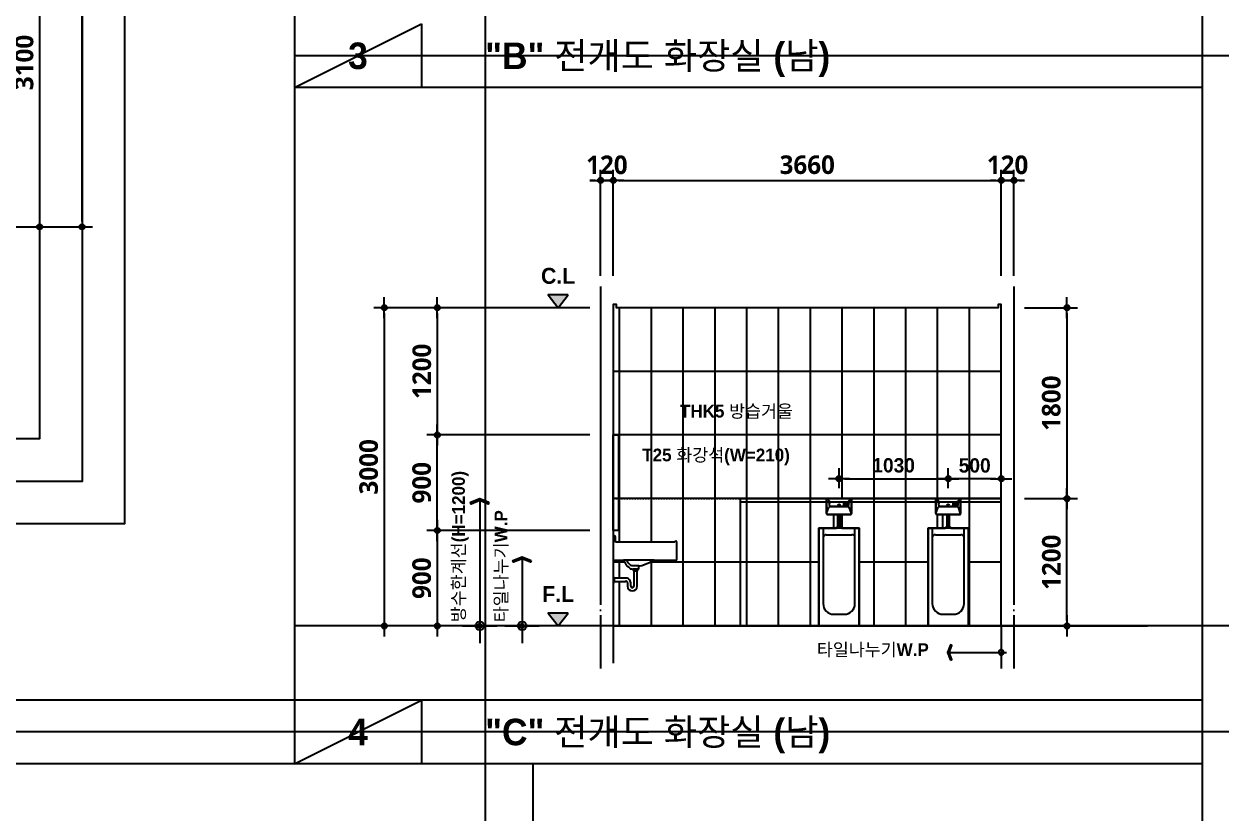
# Model space of a CAD drawing. Header units: millimetres. Extents: x 0 to 336000, y 0 to 30768.
# Drawn here: x 150780 to 162074, y 7511 to 14950 of the extents above; entities that cross this region are included whole.
import ezdxf
from ezdxf.enums import TextEntityAlignment as Align

# ---------------------------------------------------------------- set-up
doc = ezdxf.new("R2010")
doc.units = ezdxf.units.MM
doc.header["$LTSCALE"] = 50
doc.linetypes.add('CEN', pattern=[62, 60, -1, 0, -1])
doc.linetypes.add('HID', pattern=[0.5, 0.25, -0.25])
doc.layers.get('Defpoints').update_dxf_attribs({"color": 153})
for name, color, linetype in [('A-ANNO-DIM', 4, 'Continuous'), ('A-ANNO-GRA1', 7, 'Continuous'), ('A-ANNO-LEAD', 4, 'Continuous'), ('A-ANNO-SYMB', 7, 'Continuous'), ('A-ANNO-TEXT1', 7, 'Continuous'), ('A-CEN', 1, 'CEN'), ('A-FLOR-TOIL-ELE2', 4, 'Continuous'), ('A-FLOR-TOIL-TILE', 8, 'Continuous'), ('A-ST-AXIS-DIM', 7, 'Continuous'), ('A-WALL-MASN', 3, 'Continuous'), ('CEN', 1, 'Continuous'), ('DIM', 7, 'Continuous'), ('ELE2', 3, 'Continuous'), ('HID', 7, 'HID'), ('TIL', 8, 'Continuous'), ('TO', 4, 'Continuous')]:
    doc.layers.add(name, color=color, linetype=linetype)
doc.layers.add('G(그리드1)', color=185, linetype='Continuous', plot=False)
doc.layers.add('G(그리드2)', color=235, linetype='Continuous', plot=False)
doc.styles.add('2020음성 1차', font='나눔고딕Bold.ttf')
doc.styles.add('SH_진천_나눔', font='')
doc.styles.get('SH_진천_나눔').set_extended_font_data('NanumGothic', bold=True)
doc.dimstyles.new('SHP 50', dxfattribs={"dimscale": 50, "dimtxt": 3.5, "dimasz": 1, "dimexe": 2, "dimexo": 2, "dimgap": 1, "dimtad": 1, "dimdec": 0, "dimzin": 0, "dimdsep": 46, "dimtxsty": 'SH_진천_나눔', "dimblk": 'DIMDOT', "dimcen": 0.09, "dimclrd": 256, "dimclre": 256, "dimclrt": 3, "dimadec": 0, "dimazin": 1, "dimtfac": 1, "dimtdec": 0, "dimtix": 1, "dimtmove": 2, "dimatfit": 0, "dimldrblk": 'DIMDOT', "dimfxl": 1, "dimtolj": 1, "dimtzin": 0, "dimlwd": -1, "dimlwe": -1, "dimarcsym": 0})
doc.dimstyles.new('SHP 50내부', dxfattribs={"dimscale": 50, "dimtxt": 2.7, "dimasz": 1, "dimexe": 2, "dimexo": 2, "dimgap": 1, "dimtad": 1, "dimdec": 0, "dimzin": 0, "dimdsep": 46, "dimtxsty": '2020음성 1차', "dimblk": 'DIMDOT', "dimcen": 0.09, "dimclrd": 256, "dimclre": 256, "dimclrt": 3, "dimadec": 0, "dimazin": 1, "dimtfac": 1, "dimtdec": 0, "dimtix": 1, "dimtmove": 2, "dimatfit": 0, "dimldrblk": 'DIMDOT', "dimfxl": 1, "dimtolj": 1, "dimtzin": 0, "dimlwd": -1, "dimlwe": -1, "dimarcsym": 0})

# ---------------------------------------------------------------- blocks, each defined once
blk = doc.blocks.new('DIMDOT')
at = {"color": 0}
blk.add_line((-2, 0), (2, 0), dxfattribs=at)
for radius in [0.5, 0.25]:
    blk.add_circle((0, 0), radius, dxfattribs=at)
blk = doc.blocks.new('*D16961')
at = {"layer": 'A-ST-AXIS-DIM'}
for p, q in [((148428, 21837), (151428, 21837)), ((151328, 13087), (151328, 21787)), ((148428, 13037), (151428, 13037))]:
    blk.add_line(p, q, dxfattribs=at)
at = {"layer": 'Defpoints', "color": 0}
for p in [(148328, 21837), (151328, 21837), (148328, 13037)]:
    blk.add_point(p, dxfattribs=at)
at = {"layer": 'A-ST-AXIS-DIM', "linetype": 'ByBlock', "xscale": 50, "yscale": 50, "zscale": 50}
for p, rotation in [((151328, 21837), 90), ((151328, 13037), 270)]:
    blk.add_blockref('DIMDOT', p, dxfattribs=dict(at, rotation=rotation))
at = {"layer": 'A-ST-AXIS-DIM', "color": 3, "insert": (151182, 17437), "char_height": 175, "attachment_point": 5, "rotation": 90, "style": 'SH_진천_나눔'}
blk.add_mtext('\\A1;8800', dxfattribs=at)
blk = doc.blocks.new('*D16966')
at = {"layer": 'A-ST-AXIS-DIM'}
for p, q in [((148428, 16137), (151028, 16137)), ((150928, 16087), (150928, 13087)), ((148428, 13037), (151028, 13037))]:
    blk.add_line(p, q, dxfattribs=at)
at = {"layer": 'Defpoints', "color": 0}
for p in [(148328, 16137), (148328, 13037), (150928, 13037)]:
    blk.add_point(p, dxfattribs=at)
at = {"layer": 'A-ST-AXIS-DIM', "linetype": 'ByBlock', "xscale": 50, "yscale": 50, "zscale": 50}
for p, rotation in [((150928, 16137), 90), ((150928, 13037), 270)]:
    blk.add_blockref('DIMDOT', p, dxfattribs=dict(at, rotation=rotation))
at = {"layer": 'A-ST-AXIS-DIM', "color": 3, "insert": (150782, 14587), "char_height": 175, "attachment_point": 5, "rotation": 90, "style": 'SH_진천_나눔'}
blk.add_mtext('\\A1;3100', dxfattribs=at)
blk = doc.blocks.new('*D21567')
at = {"layer": 'A-ST-AXIS-DIM'}
for p, q in [((156220, 12575), (156220, 13575)), ((156340, 12575), (156340, 13575)), ((156170, 13475), (156120, 13475)), ((156340, 13475), (156220, 13475)), ((156390, 13475), (156440, 13475))]:
    blk.add_line(p, q, dxfattribs=at)
at = {"layer": 'Defpoints', "color": 0}
for p in [(156220, 13475), (156220, 12475), (156340, 12475)]:
    blk.add_point(p, dxfattribs=at)
at = {"layer": 'A-ST-AXIS-DIM', "linetype": 'ByBlock', "xscale": 50, "yscale": 50, "zscale": 50}
blk.add_blockref('DIMDOT', (156220, 13475), dxfattribs=at)
at = {"layer": 'A-ST-AXIS-DIM', "linetype": 'ByBlock', "xscale": 50, "yscale": 50, "zscale": 50, "rotation": 180}
blk.add_blockref('DIMDOT', (156340, 13475), dxfattribs=at)
at = {"layer": 'A-ST-AXIS-DIM', "color": 3, "insert": (156280, 13621), "char_height": 175, "attachment_point": 5, "style": 'SH_진천_나눔'}
blk.add_mtext('\\A1;120', dxfattribs=at)
blk = doc.blocks.new('*D21568')
at = {"layer": 'A-ST-AXIS-DIM'}
for p, q in [((156340, 12575), (156340, 13575)), ((160000, 12575), (160000, 13575)), ((156390, 13475), (159950, 13475))]:
    blk.add_line(p, q, dxfattribs=at)
at = {"layer": 'Defpoints', "color": 0}
for p in [(160000, 13475), (156340, 12475), (160000, 12475)]:
    blk.add_point(p, dxfattribs=at)
at = {"layer": 'A-ST-AXIS-DIM', "linetype": 'ByBlock', "xscale": 50, "yscale": 50, "zscale": 50, "rotation": 180}
blk.add_blockref('DIMDOT', (156340, 13475), dxfattribs=at)
at = {"layer": 'A-ST-AXIS-DIM', "linetype": 'ByBlock', "xscale": 50, "yscale": 50, "zscale": 50}
blk.add_blockref('DIMDOT', (160000, 13475), dxfattribs=at)
at = {"layer": 'A-ST-AXIS-DIM', "color": 3, "insert": (158170, 13622), "char_height": 175, "attachment_point": 5, "style": 'SH_진천_나눔'}
blk.add_mtext('\\A1;3660', dxfattribs=at)
blk = doc.blocks.new('*D21569')
at = {"layer": 'A-ST-AXIS-DIM'}
for p, q in [((160000, 12575), (160000, 13575)), ((160120, 12575), (160120, 13575)), ((159950, 13475), (159900, 13475)), ((160000, 13475), (160120, 13475)), ((160170, 13475), (160220, 13475))]:
    blk.add_line(p, q, dxfattribs=at)
at = {"layer": 'Defpoints', "color": 0}
for p in [(160120, 13475), (160000, 12475), (160120, 12475)]:
    blk.add_point(p, dxfattribs=at)
at = {"layer": 'A-ST-AXIS-DIM', "linetype": 'ByBlock', "xscale": 50, "yscale": 50, "zscale": 50}
blk.add_blockref('DIMDOT', (160000, 13475), dxfattribs=at)
at = {"layer": 'A-ST-AXIS-DIM', "linetype": 'ByBlock', "xscale": 50, "yscale": 50, "zscale": 50, "rotation": 180}
blk.add_blockref('DIMDOT', (160120, 13475), dxfattribs=at)
at = {"layer": 'A-ST-AXIS-DIM', "color": 3, "insert": (160060, 13621), "char_height": 175, "attachment_point": 5, "style": 'SH_진천_나눔'}
blk.add_mtext('\\A1;120', dxfattribs=at)
blk = doc.blocks.new('*D21570')
at = {"layer": 'A-ST-AXIS-DIM'}
for p, q in [((156120, 12275), (154080, 12275)), ((154180, 12225), (154180, 9325)), ((156120, 9275), (154080, 9275))]:
    blk.add_line(p, q, dxfattribs=at)
at = {"layer": 'Defpoints', "color": 0}
for p in [(156220, 12275), (154180, 9275), (156220, 9275)]:
    blk.add_point(p, dxfattribs=at)
at = {"layer": 'A-ST-AXIS-DIM', "linetype": 'ByBlock', "xscale": 50, "yscale": 50, "zscale": 50}
for p, rotation in [((154180, 12275), 90), ((154180, 9275), 270)]:
    blk.add_blockref('DIMDOT', p, dxfattribs=dict(at, rotation=rotation))
at = {"layer": 'A-ST-AXIS-DIM', "color": 3, "insert": (154033, 10775), "char_height": 175, "attachment_point": 5, "rotation": 90, "style": 'SH_진천_나눔'}
blk.add_mtext('\\A1;3000', dxfattribs=at)
blk = doc.blocks.new('*D21571')
at = {"layer": 'A-ST-AXIS-DIM'}
for p, q in [((156120, 11075), (154580, 11075)), ((154680, 10225), (154680, 11025)), ((156120, 10175), (154580, 10175))]:
    blk.add_line(p, q, dxfattribs=at)
at = {"layer": 'Defpoints', "color": 0}
for p in [(154680, 11075), (156220, 11075), (156220, 10175)]:
    blk.add_point(p, dxfattribs=at)
at = {"layer": 'A-ST-AXIS-DIM', "linetype": 'ByBlock', "xscale": 50, "yscale": 50, "zscale": 50}
for p, rotation in [((154680, 11075), 90), ((154680, 10175), 270)]:
    blk.add_blockref('DIMDOT', p, dxfattribs=dict(at, rotation=rotation))
at = {"layer": 'A-ST-AXIS-DIM', "color": 3, "insert": (154533, 10625), "char_height": 175, "attachment_point": 5, "rotation": 90, "style": 'SH_진천_나눔'}
blk.add_mtext('\\A1;900', dxfattribs=at)
blk = doc.blocks.new('*D21572')
at = {"layer": 'A-ST-AXIS-DIM'}
for p, q in [((156120, 10175), (154580, 10175)), ((154680, 10125), (154680, 9325)), ((156120, 9275), (154580, 9275))]:
    blk.add_line(p, q, dxfattribs=at)
at = {"layer": 'Defpoints', "color": 0}
for p in [(156220, 10175), (154680, 9275), (156220, 9275)]:
    blk.add_point(p, dxfattribs=at)
at = {"layer": 'A-ST-AXIS-DIM', "linetype": 'ByBlock', "xscale": 50, "yscale": 50, "zscale": 50}
for p, rotation in [((154680, 10175), 90), ((154680, 9275), 270)]:
    blk.add_blockref('DIMDOT', p, dxfattribs=dict(at, rotation=rotation))
at = {"layer": 'A-ST-AXIS-DIM', "color": 3, "insert": (154533, 9725), "char_height": 175, "attachment_point": 5, "rotation": 90, "style": 'SH_진천_나눔'}
blk.add_mtext('\\A1;900', dxfattribs=at)
blk = doc.blocks.new('*D21573')
at = {"layer": 'A-ST-AXIS-DIM'}
for p, q in [((160220, 10475), (160720, 10475)), ((160620, 9325), (160620, 10425)), ((160220, 9275), (160720, 9275))]:
    blk.add_line(p, q, dxfattribs=at)
at = {"layer": 'Defpoints', "color": 0}
for p in [(160120, 10475), (160620, 10475), (160120, 9275)]:
    blk.add_point(p, dxfattribs=at)
at = {"layer": 'A-ST-AXIS-DIM', "linetype": 'ByBlock', "xscale": 50, "yscale": 50, "zscale": 50}
for p, rotation in [((160620, 10475), 90), ((160620, 9275), 270)]:
    blk.add_blockref('DIMDOT', p, dxfattribs=dict(at, rotation=rotation))
at = {"layer": 'A-ST-AXIS-DIM', "color": 3, "insert": (160474, 9875), "char_height": 175, "attachment_point": 5, "rotation": 90, "style": 'SH_진천_나눔'}
blk.add_mtext('\\A1;1200', dxfattribs=at)
blk = doc.blocks.new('*D21574')
at = {"layer": 'A-ST-AXIS-DIM'}
for p, q in [((160220, 12275), (160720, 12275)), ((160620, 12225), (160620, 10525)), ((160220, 10475), (160720, 10475))]:
    blk.add_line(p, q, dxfattribs=at)
at = {"layer": 'Defpoints', "color": 0}
for p in [(160120, 12275), (160120, 10475), (160620, 10475)]:
    blk.add_point(p, dxfattribs=at)
at = {"layer": 'A-ST-AXIS-DIM', "linetype": 'ByBlock', "xscale": 50, "yscale": 50, "zscale": 50}
for p, rotation in [((160620, 12275), 90), ((160620, 10475), 270)]:
    blk.add_blockref('DIMDOT', p, dxfattribs=dict(at, rotation=rotation))
at = {"layer": 'A-ST-AXIS-DIM', "color": 3, "insert": (160473, 11375), "char_height": 175, "attachment_point": 5, "rotation": 90, "style": 'SH_진천_나눔'}
blk.add_mtext('\\A1;1800', dxfattribs=at)
blk = doc.blocks.new('ARROWX')
blk.add_lwpolyline([(-0.2, -0.5), (-0.293, -0.463), (-0.108, 0), (-0.293, 0.463), (-0.2, 0.5), (0, 0)], close=True)
for points in [[(-0.2, 0.5), (-0.293, 0.463), (0, 0), (-0.108, 0)], [(0, 0), (-0.108, 0), (-0.2, -0.5), (-0.293, -0.463)]]:
    blk.add_solid(points)
blk = doc.blocks.new('Z_DOT')
at = {"layer": 'DIM', "color": 0}
for p, q in [((0, -3), (0, 3)), ((-3, 0), (3, 0))]:
    blk.add_line(p, q, dxfattribs=at)
for radius in [0.75, 0.375]:
    blk.add_circle((0, 0), radius, dxfattribs=at)
blk = doc.blocks.new('_CIDOTB')
at = {"color": 0, "linetype": 'ByBlock'}
blk.add_line((2, 0), (-1, 0), dxfattribs=at)
blk.add_circle((0, 0), 0.5, dxfattribs=at)
blk = doc.blocks.new('*D21575')
at = {"layer": 'A-ANNO-DIM'}
for p, q in [((158470, 10575), (158470, 10763)), ((159500, 10575), (159500, 10763)), ((158520, 10663), (159450, 10663))]:
    blk.add_line(p, q, dxfattribs=at)
at = {"layer": 'Defpoints', "color": 0}
for p in [(159500, 10663), (158470, 10475), (159500, 10475)]:
    blk.add_point(p, dxfattribs=at)
at = {"layer": 'A-ANNO-DIM', "linetype": 'ByBlock', "xscale": 50, "yscale": 50, "zscale": 50, "rotation": 180}
blk.add_blockref('DIMDOT', (158470, 10663), dxfattribs=at)
at = {"layer": 'A-ANNO-DIM', "linetype": 'ByBlock', "xscale": 50, "yscale": 50, "zscale": 50}
blk.add_blockref('DIMDOT', (159500, 10663), dxfattribs=at)
at = {"layer": 'A-ANNO-DIM', "color": 3, "insert": (158985, 10788), "char_height": 135, "attachment_point": 5, "style": '2020음성 1차'}
blk.add_mtext('\\A1;1030', dxfattribs=at)
blk = doc.blocks.new('*D21576')
at = {"layer": 'A-ANNO-DIM'}
for p, q in [((159500, 10575), (159500, 10763)), ((160000, 10575), (160000, 10763)), ((159950, 10663), (159550, 10663))]:
    blk.add_line(p, q, dxfattribs=at)
at = {"layer": 'Defpoints', "color": 0}
for p in [(159500, 10663), (159500, 10475), (160000, 10475)]:
    blk.add_point(p, dxfattribs=at)
at = {"layer": 'A-ANNO-DIM', "linetype": 'ByBlock', "xscale": 50, "yscale": 50, "zscale": 50, "rotation": 180}
blk.add_blockref('DIMDOT', (159500, 10663), dxfattribs=at)
at = {"layer": 'A-ANNO-DIM', "linetype": 'ByBlock', "xscale": 50, "yscale": 50, "zscale": 50}
blk.add_blockref('DIMDOT', (160000, 10663), dxfattribs=at)
at = {"layer": 'A-ANNO-DIM', "color": 3, "insert": (159750, 10787), "char_height": 135, "attachment_point": 5, "style": '2020음성 1차'}
blk.add_mtext('\\A1;500', dxfattribs=at)
blk = doc.blocks.new('*D21577')
at = {"layer": 'A-ST-AXIS-DIM'}
for p, q in [((156120, 12275), (154580, 12275)), ((154680, 12225), (154680, 11125)), ((156120, 11075), (154580, 11075))]:
    blk.add_line(p, q, dxfattribs=at)
at = {"layer": 'Defpoints', "color": 0}
for p in [(156220, 12275), (154680, 11075), (156220, 11075)]:
    blk.add_point(p, dxfattribs=at)
at = {"layer": 'A-ST-AXIS-DIM', "linetype": 'ByBlock', "xscale": 50, "yscale": 50, "zscale": 50}
for p, rotation in [((154680, 12275), 90), ((154680, 11075), 270)]:
    blk.add_blockref('DIMDOT', p, dxfattribs=dict(at, rotation=rotation))
at = {"layer": 'A-ST-AXIS-DIM', "color": 3, "insert": (154534, 11675), "char_height": 175, "attachment_point": 5, "rotation": 90, "style": 'SH_진천_나눔'}
blk.add_mtext('\\A1;1200', dxfattribs=at)

msp = doc.modelspace()

# ---------------------------------------------------------------- hatches: boundary and pattern name
at = {"layer": 'A-ANNO-SYMB', "transparency": 33554687}
h = msp.add_hatch(color=256, dxfattribs=at)
h.dxf.hatch_style = 1
h.paths.add_polyline_path([(155915.5, 12395.5), (155724.5, 12395.5), (155820, 12275)])
h = msp.add_hatch(color=256, dxfattribs=at)
h.dxf.hatch_style = 1
h.paths.add_polyline_path([(155915.5, 9395.5), (155724.5, 9395.5), (155820, 9275)])

# ---------------------------------------------------------------- linework, layer by layer
for p, q in [((156340, 12305), (156340, 8925.2)), ((156340, 9275), (161379.8, 9275))]:
    msp.add_line(p, q)
at = {"layer": 'A-ANNO-GRA1'}
for p, q in [((153331.3, 27100), (153331.3, 7975)), ((154531.3, 14950), (154531.3, 14350)), ((161900, 14350), (153331.3, 14350)), ((161900, 8575), (127625.2, 8575)), ((154531.3, 8575), (154531.3, 7975)), ((161900, 7975), (127625.2, 7975)), ((155581.3, 7975), (155581.3, 1600))]:
    msp.add_line(p, q, dxfattribs=at)
msp.add_lwpolyline([(127625.2, 27100), (127625.2, 1600), (161900, 1600), (161900, 27100)], close=True, dxfattribs=at)
at = {"layer": 'A-ANNO-LEAD'}
for points in [[(156365.3, 10867.3, 0, 40, 0), (156432.2, 10967, 0, 0, 0), (156654.1, 11298, 0, 0, 0), (156904.1, 11298, 0, 0, 0)], [(158691, 10455.9, 0, 40, 0), (158624.2, 10555.5, 0, 0, 0), (158402.2, 10886.5, 0, 0, 0), (158152.2, 10886.5, 0, 0, 0)]]:
    msp.add_lwpolyline(points, format="xyseb", dxfattribs=at)
at = {"layer": 'A-ANNO-SYMB'}
for p, q in [((155080, 10456.4), (155080, 9376.4)), ((155480, 9900.4), (155480, 9437)), ((159513.9, 9025), (159900, 9025))]:
    msp.add_line(p, q, dxfattribs=at)
at = {"layer": 'A-ANNO-SYMB', "transparency": 33554687}
for points in [[(155915.5, 12395.5), (155724.5, 12395.5), (155820, 12275)], [(155915.5, 9395.5), (155724.5, 9395.5), (155820, 9275)]]:
    msp.add_lwpolyline(points, close=True, dxfattribs=at)
at = {"layer": 'A-CEN'}
for p, q in [((156220, 12475), (156220, 8875)), ((160120, 12475), (160120, 8875))]:
    msp.add_line(p, q, dxfattribs=at)
at = {"layer": 'A-FLOR-TOIL-ELE2'}
for p, q in [((157540, 9275), (157540, 10445)), ((158352.5, 10335), (158352.5, 10465)), ((158352.5, 10335), (158373.7, 10393.4)), ((158362.5, 10475), (158577.5, 10475)), ((158380.6, 10410), (158380.6, 10433.5)), ((158383.1, 10400), (158556.9, 10400)), ((158546.9, 10400), (158388.1, 10400)), ((158390.6, 10443.5), (158549.4, 10443.5)), ((158516.5, 10412.4), (158516.5, 10431.2)), ((158518.5, 10433.2), (158550.1, 10433.2)), ((158550.1, 10410.4), (158518.5, 10410.4)), ((158552.1, 10431.2), (158552.1, 10412.4)), ((158559.4, 10433.5), (158559.4, 10410)), ((158587.5, 10335), (158566.3, 10393.4)), ((158587.5, 10465), (158587.5, 10335)), ((159382.5, 10335), (159382.5, 10465)), ((159382.5, 10335), (159403.7, 10393.4)), ((159392.5, 10475), (159607.5, 10475)), ((159410.6, 10410), (159410.6, 10433.5)), ((159413.1, 10400), (159586.9, 10400)), ((159576.9, 10400), (159418.1, 10400)), ((159420.6, 10443.5), (159579.4, 10443.5)), ((159546.5, 10412.4), (159546.5, 10431.2)), ((159548.5, 10433.2), (159580.1, 10433.2)), ((159580.1, 10410.4), (159548.5, 10410.4)), ((159582.1, 10431.2), (159582.1, 10412.4)), ((159589.4, 10433.5), (159589.4, 10410)), ((159617.5, 10335), (159596.3, 10393.4)), ((159617.5, 10465), (159617.5, 10335)), ((158577.5, 10325), (158362.5, 10325)), ((158420, 10195), (158420, 10325)), ((158460, 10210), (158460, 10325)), ((158460, 10325), (158480, 10325)), ((158480, 10325), (158480, 10210)), ((159607.5, 10325), (159392.5, 10325)), ((159450, 10195), (159450, 10325)), ((159490, 10210), (159490, 10325)), ((159490, 10325), (159510, 10325)), ((159510, 10325), (159510, 10210)), ((158280, 10195), (158445, 10195)), ((158280, 9275), (158280, 10195)), ((158445, 10195), (158450, 10205)), ((158495, 10195), (158445, 10195)), ((158450, 10205), (158455, 10205)), ((158450, 10205), (158490, 10205)), ((158455, 10210), (158460, 10210)), ((158455, 10205), (158455, 10210)), ((158455, 10210), (158485, 10210)), ((158480, 10210), (158485, 10210)), ((158485, 10210), (158485, 10205)), ((158485, 10205), (158490, 10205)), ((158490, 10205), (158495, 10195)), ((158495, 10195), (158660, 10195)), ((158660, 10195), (158660, 9275)), ((159310, 10195), (159475, 10195)), ((159310, 9275), (159310, 10195)), ((159475, 10195), (159480, 10205)), ((159525, 10195), (159475, 10195)), ((159480, 10205), (159485, 10205)), ((159480, 10205), (159520, 10205)), ((159485, 10210), (159490, 10210)), ((159485, 10205), (159485, 10210)), ((159485, 10210), (159515, 10210)), ((159510, 10210), (159515, 10210)), ((159515, 10210), (159515, 10205)), ((159515, 10205), (159520, 10205)), ((159520, 10205), (159525, 10195)), ((159525, 10195), (159690, 10195)), ((159690, 10195), (159690, 9275)), ((158350, 10135), (158590, 10135)), ((159380, 10135), (159620, 10135)), ((158660, 9275), (158280, 9275)), ((159690, 9275), (159310, 9275))]:
    msp.add_line(p, q, dxfattribs=at)
for points in [[(158460, 10325), (158460, 10210), (158455, 10210), (158455, 10205), (158450, 10205), (158445, 10195), (158280, 10195), (158280, 9275), (158660, 9275), (158660, 10195), (158495, 10195), (158490, 10205), (158485, 10205), (158485, 10210), (158480, 10210), (158480, 10325), (158577.5, 10325, 0.4142136), (158587.5, 10335), (158587.5, 10465, 0.4142136), (158577.5, 10475), (158362.5, 10475, 0.4142136), (158352.5, 10465), (158352.5, 10335, 0.4142136), (158362.5, 10325)], [(159490, 10325), (159490, 10210), (159485, 10210), (159485, 10205), (159480, 10205), (159475, 10195), (159310, 10195), (159310, 9275), (159690, 9275), (159690, 10195), (159525, 10195), (159520, 10205), (159515, 10205), (159515, 10210), (159510, 10210), (159510, 10325), (159607.5, 10325, 0.4142136), (159617.5, 10335), (159617.5, 10465, 0.4142136), (159607.5, 10475), (159392.5, 10475, 0.4142136), (159382.5, 10465), (159382.5, 10335, 0.4142136), (159392.5, 10325)]]:
    msp.add_lwpolyline(points, format="xyb", close=True, dxfattribs=at)
for points in [[(158320, 10195), (158320, 9485, 0.4142136), (158420, 9385), (158520, 9385, 0.4142136), (158620, 9485), (158620, 10195)], [(159350, 10195), (159350, 9485, 0.4142136), (159450, 9385), (159550, 9385, 0.4142136), (159650, 9485), (159650, 10195)]]:
    msp.add_lwpolyline(points, format="xyb", dxfattribs=at)
for centre in [(158470, 10414.7), (159500, 10414.7)]:
    msp.add_circle(centre, 8.71, dxfattribs=at)
for centre, radius, start, end in [((158362.5, 10465), 10, 90, 180), ((158403.2, 10482), 53.5, 198.52924, 244.97378), ((158411.4, 10492), 51.8, 199.11635, 249.25923), ((158383.1, 10390), 10, 90, 160.06746), ((158390.6, 10433.5), 10, 90, 180), ((158390.6, 10410), 10, 180, 270), ((158518.5, 10431.2), 2, 90, 180), ((158518.5, 10412.4), 2, 180, 270), ((158528.6, 10492), 51.8, 290.74077, 340.88365), ((158549.4, 10433.5), 10, 0, 90), ((158549.4, 10410), 10, 270, 0), ((158550.1, 10431.2), 2, 0, 90), ((158550.1, 10412.4), 2, 270, 0), ((158556.9, 10390), 10, 19.93254, 90), ((158536.8, 10482), 53.5, 295.02622, 341.47076), ((158577.5, 10465), 10, 0, 90), ((159392.5, 10465), 10, 90, 180), ((159433.2, 10482), 53.5, 198.52924, 244.97378), ((159441.4, 10492), 51.8, 199.11635, 249.25923), ((159413.1, 10390), 10, 90, 160.06746), ((159420.6, 10433.5), 10, 90, 180), ((159420.6, 10410), 10, 180, 270), ((159548.5, 10431.2), 2, 90, 180), ((159548.5, 10412.4), 2, 180, 270), ((159558.6, 10492), 51.8, 290.74077, 340.88365), ((159579.4, 10433.5), 10, 0, 90), ((159579.4, 10410), 10, 270, 0), ((159580.1, 10431.2), 2, 0, 90), ((159580.1, 10412.4), 2, 270, 0), ((159586.9, 10390), 10, 19.93254, 90), ((159566.8, 10482), 53.5, 295.02622, 341.47076), ((159607.5, 10465), 10, 0, 90), ((158362.5, 10335), 10, 180, 270), ((158577.5, 10335), 10, 270, 0), ((159392.5, 10335), 10, 180, 270), ((159607.5, 10335), 10, 270, 0), ((158350, 10105), 30, 90, 180), ((158590, 10105), 30, 0, 90), ((159380, 10105), 30, 90, 180), ((159620, 10105), 30, 0, 90)]:
    msp.add_arc(centre, radius, start, end, dxfattribs=at)
at = {"layer": 'A-FLOR-TOIL-TILE'}
for p, q in [((156400, 10065), (156400, 12275)), ((156700, 10065), (156700, 12275)), ((157000, 9275), (157000, 12275)), ((157300, 9275), (157300, 12275)), ((157600, 9275), (157600, 12275)), ((157900, 9275), (157900, 12275)), ((158200, 9275), (158200, 12275)), ((158500, 10475), (158500, 12275)), ((158800, 9275), (158800, 12275)), ((159100, 9275), (159100, 12275)), ((159400, 10475), (159400, 12275)), ((159700, 9275), (159700, 12275)), ((160000, 11675), (156340, 11675)), ((160000, 11075), (156340, 11075)), ((160000, 10475), (156340, 10475)), ((158500, 10195), (158500, 10325)), ((159400, 10195), (159400, 10325)), ((156447.3, 9875), (156340, 9875)), ((156400, 9725), (156400, 9895)), ((158280, 9875), (156683.4, 9875)), ((156700, 9275), (156700, 9882.6)), ((159310, 9875), (158660, 9875)), ((160000, 9875), (159690, 9875)), ((156400, 9275), (156400, 9695))]:
    msp.add_line(p, q, dxfattribs=at)
at = {"layer": 'A-WALL-MASN'}
for p, q in [((157540, 10475), (160000, 10475)), ((157540, 10445), (157540, 10475)), ((157540, 10445), (158352.5, 10445)), ((158587.5, 10445), (159382.5, 10445)), ((159617.5, 10445), (160000, 10445))]:
    msp.add_line(p, q, dxfattribs=at)
at = {"layer": 'CEN'}
msp.add_line((160000, 9275), (160000, 8875), dxfattribs=at)
at = {"layer": 'ELE2'}
msp.add_lwpolyline([(160000, 12275), (160000, 12305), (159970, 12305), (159970, 12275), (156370, 12275), (156370, 12305), (156340, 12305), (156340, 12275), (156340, 9275), (160000, 9275)], close=True, dxfattribs=at)
at = {"layer": 'G(그리드1)'}
msp.add_line((162500, 9275), (153331.3, 9275), dxfattribs=at)
for points in [[(130328.2, 25437.5), (151728.2, 25437.5), (151728.2, 10237.5), (130328.2, 10237.5)], [(130728.2, 25037.5), (151328.2, 25037.5), (151328.2, 10637.5), (130728.2, 10637.5)], [(131128.2, 24637.5), (150928.2, 24637.5), (150928.2, 11037.5), (131128.2, 11037.5)]]:
    msp.add_lwpolyline(points, close=True, dxfattribs=at)
at = {"layer": 'G(그리드2)'}
for p, q in [((155131.3, 27100), (155131.3, 1000)), ((153331.3, 14350), (154531.3, 14950)), ((162500, 14650), (153331.3, 14650)), ((153331.3, 7975), (154531.3, 8575)), ((162500, 8275), (127025.2, 8275))]:
    msp.add_line(p, q, dxfattribs=at)
at = {"layer": 'HID'}
msp.add_line((156340, 10475), (160000, 10475), dxfattribs=at)
at = {"layer": 'TIL'}
msp.add_line((156340, 10475), (156340, 10475), dxfattribs=at)
msp.add_line((156340, 10475), (156340, 10475), dxfattribs=at)
at = {"layer": 'TO'}
for p, q in [((156340, 10475), (156340, 10475)), ((156350, 10125), (156340, 10125)), ((156340, 10125), (156340, 9895)), ((156360, 10065), (156360, 10115)), ((156920, 10065), (156360, 10065)), ((156940, 9895), (156940, 10065)), ((156340, 9895), (156437.7, 9895)), ((156725.7, 9895), (156437.7, 9895)), ((156580, 9820), (156580, 9840)), ((156725.7, 9895), (156940, 9895)), ((156340, 9740), (156340, 9680)), ((156350, 9735), (156340, 9740)), ((156350, 9725), (156350, 9735)), ((156350, 9725), (156350, 9695)), ((156450, 9725), (156350, 9725)), ((156520, 9810), (156525, 9810)), ((156525, 9810), (156525, 9800)), ((156525, 9800), (156530, 9800)), ((156570, 9800), (156530, 9800)), ((156530, 9800), (156530, 9790)), ((156530, 9790), (156535, 9790)), ((156535, 9790), (156535, 9650)), ((156565, 9790), (156535, 9790)), ((156565, 9650), (156565, 9790)), ((156565, 9790), (156570, 9790)), ((156570, 9790), (156570, 9800)), ((156570, 9800), (156575, 9800)), ((156575, 9800), (156575, 9810)), ((156575, 9810), (156580, 9810)), ((156580, 9810), (156580, 9820)), ((156340, 9680), (156350, 9685)), ((156350, 9685), (156350, 9695)), ((156350, 9695), (156455, 9695)), ((156475, 9680), (156475, 9650)), ((156505, 9650), (156505, 9680))]:
    msp.add_line(p, q, dxfattribs=at)
msp.add_lwpolyline([(156390, 11075), (156390, 10175), (156340, 10175), (156340, 11075)], close=True, dxfattribs=at)
for points in [[(156580, 9840), (156550, 9840), (156520, 9840, -0.1164338), (156514.1, 9841.4, -0.0425052), (156500, 9850, -0.0379763), (156485.3, 9862.6, -0.0806116), (156480, 9870), (156467.5, 9895)], [(156575, 9810), (156550, 9810), (156525, 9810, -0.0091466)]]:
    msp.add_lwpolyline(points, format="xyb", dxfattribs=at)
for centre, radius, start, end in [((156350, 10115), 10, 0, 90), ((156930, 10065), 10, 0, 180), ((156565.9, 9950.6), 139.7, 203.44196, 205.6975), ((157980, 10631.1), 1709, 205.6975, 206.56505), ((156585.6, 9933.9), 150, 206.56505, 209.49345), ((156548.6, 9912.9), 107.5, 209.49345, 216.8699), ((156519.3, 9891), 70.9, 216.8699, 225.95727), ((156504.1, 9875.2), 49, 225.95727, 238.47805), ((156432.4, 9758.5), 88, 49.14379, 58.47805), ((156580, 9926.7), 86.7, 270, 289.79888), ((156254.5, 10830.8), 1047.6, 289.79888, 295.46834), ((155784.1, 11818.5), 2141.7, 295.46834, 296.08356), ((156459.1, 9680), 45.9, 0, 101.42119), ((156459.1, 9789.2), 47.3, 38.98998, 49.14379), ((156513.3, 9833.2), 22.6, 218.98998, 233.71212), ((156502.7, 9818.7), 4.63, 233.71212, 255.96376), ((156626.7, 10314.5), 515.7, 255.96376, 258.05974), ((156459.4, 9680), 15.6, 0, 106.2602), ((156520, 9650), 45, 180, 0), ((156520, 9650), 15, 180, 0)]:
    msp.add_arc(centre, radius, start, end, dxfattribs=at)

# ---------------------------------------------------------------- block references
at = {"layer": 'A-ANNO-SYMB'}
for name, p, xscale, yscale, zscale, rotation in [('ARROWX', (155080, 10475), 172.7999999999884, 172.7999999999884, 172.7999999999884, 90), ('ARROWX', (155480, 9926.2), 172.7999999999884, 172.7999999999884, 172.7999999999884, 90), ('Z_DOT', (155080, 9275), 54, 54, 54, 270), ('Z_DOT', (155480, 9275), 54, 54, 54, 270)]:
    msp.add_blockref(name, p, dxfattribs=dict(at, xscale=xscale, yscale=yscale, zscale=zscale, rotation=rotation))
for name, p, xscale, yscale, zscale in [('ARROWX', (159492.3, 9025), -144, 144, 144), ('_CIDOTB', (160000, 9025), -50, 50, 50)]:
    msp.add_blockref(name, p, dxfattribs=dict(at, xscale=xscale, yscale=yscale, zscale=zscale))

# ---------------------------------------------------------------- texts
at = {"layer": 'A-ANNO-TEXT1', "style": '2020음성 1차'}
for s, height, p in [('"B" 전개도 화장실 (남)', 250, (155131.3, 14650)), ('T25 화강석(W=210)', 120, (156613.4, 10886.5)), ('타일나누기W.P', 120, (158260.7, 9051.4)), ('"C" 전개도 화장실 (남)', 250, (155131.3, 8275))]:
    msp.add_text(s, height=height, dxfattribs=at).set_placement(p, align=Align.MIDDLE_LEFT)
for s, height, p in [('3', 250, (153931.3, 14650)), ('C.L', 150, (155820, 12575.5)), ('F.L', 150, (155820, 9575.5)), ('4', 250, (153931.3, 8275))]:
    msp.add_text(s, height=height, dxfattribs=at).set_placement(p, align=Align.MIDDLE_CENTER)
msp.add_text('THK5 방습거울', height=120, dxfattribs=at).set_placement((156969.4, 11239.4))
for s, p in [('방수한계선(H=1200)', (154939.8, 9309.9)), ('타일나누기W.P', (155339.8, 9309.9))]:
    msp.add_text(s, height=120, rotation=90, dxfattribs=at).set_placement(p)

# ---------------------------------------------------------------- dimensions: what is measured, and where the dimension line sits
at = {"layer": 'A-ANNO-DIM'}
dim = msp.add_linear_dim(base=(159500, 10663.2), p1=(158470, 10475), p2=(159500, 10475), dimstyle='SHP 50내부', override={"dimtxsty": '2020음성 1차', "dimldrblk": 'DIMDOT'}, dxfattribs=at)
dim.commit()
dim.dimension.update_dxf_attribs({"geometry": '*D21575', "text_midpoint": (158985, 10787.7)})
dim = msp.add_linear_dim(base=(159500, 10663.2), p1=(160000, 10475), p2=(159500, 10475), angle=180, dimstyle='SHP 50내부', override={"dimtxsty": '2020음성 1차', "dimldrblk": 'DIMDOT'}, dxfattribs=at)
dim.commit()
dim.dimension.update_dxf_attribs({"geometry": '*D21576', "text_midpoint": (159750, 10787.4)})
at = {"layer": 'A-ST-AXIS-DIM'}
for base, p1, p2, picture, middle in [((151328.2, 21837.5), (148328.2, 13037.5), (148328.2, 21837.5), '*D16961', (151181.7, 17437.5)), ((150928.2, 13037.5), (148328.2, 16137.5), (148328.2, 13037.5), '*D16966', (150781.7, 14587.5))]:
    dim = msp.add_linear_dim(base=base, p1=p1, p2=p2, angle=90, dimstyle='SHP 50', dxfattribs=at)
    dim.commit()
    dim.dimension.update_dxf_attribs({"geometry": picture, "text_midpoint": middle})
dim = msp.add_linear_dim(base=(156220, 13475), p1=(156340, 12475), p2=(156220, 12475), dimstyle='SHP 50', override={"dimtxsty": 'SH_진천_나눔', "dimldrblk": 'DIMDOT'}, dxfattribs=at)
dim.commit()
dim.dimension.update_dxf_attribs({"geometry": '*D21567', "text_midpoint": (156280, 13621.2)})
for base, p1, p2, angle, picture, middle in [((160000, 13475), (156340, 12475), (160000, 12475), 180, '*D21568', (158170, 13621.6)), ((160120, 13475), (160000, 12475), (160120, 12475), 180, '*D21569', (160060, 13621.2)), ((154180, 9275), (156220, 12275), (156220, 9275), 270, '*D21570', (154033.4, 10775)), ((154680, 11075), (156220, 12275), (156220, 11075), 270, '*D21577', (154533.8, 11675)), ((160620, 10475), (160120, 12275), (160120, 10475), 270, '*D21574', (160473.4, 11375)), ((154680, 11075), (156220, 10175), (156220, 11075), 90, '*D21571', (154533.4, 10625)), ((160620, 10475), (160120, 9275), (160120, 10475), 90, '*D21573', (160473.8, 9875)), ((154680, 9275), (156220, 10175), (156220, 9275), 270, '*D21572', (154533.4, 9725))]:
    dim = msp.add_linear_dim(base=base, p1=p1, p2=p2, angle=angle, dimstyle='SHP 50', override={"dimtxsty": 'SH_진천_나눔', "dimldrblk": 'DIMDOT'}, dxfattribs=at)
    dim.commit()
    dim.dimension.update_dxf_attribs({"geometry": picture, "text_midpoint": middle})

doc.saveas('drawing.dxf')
